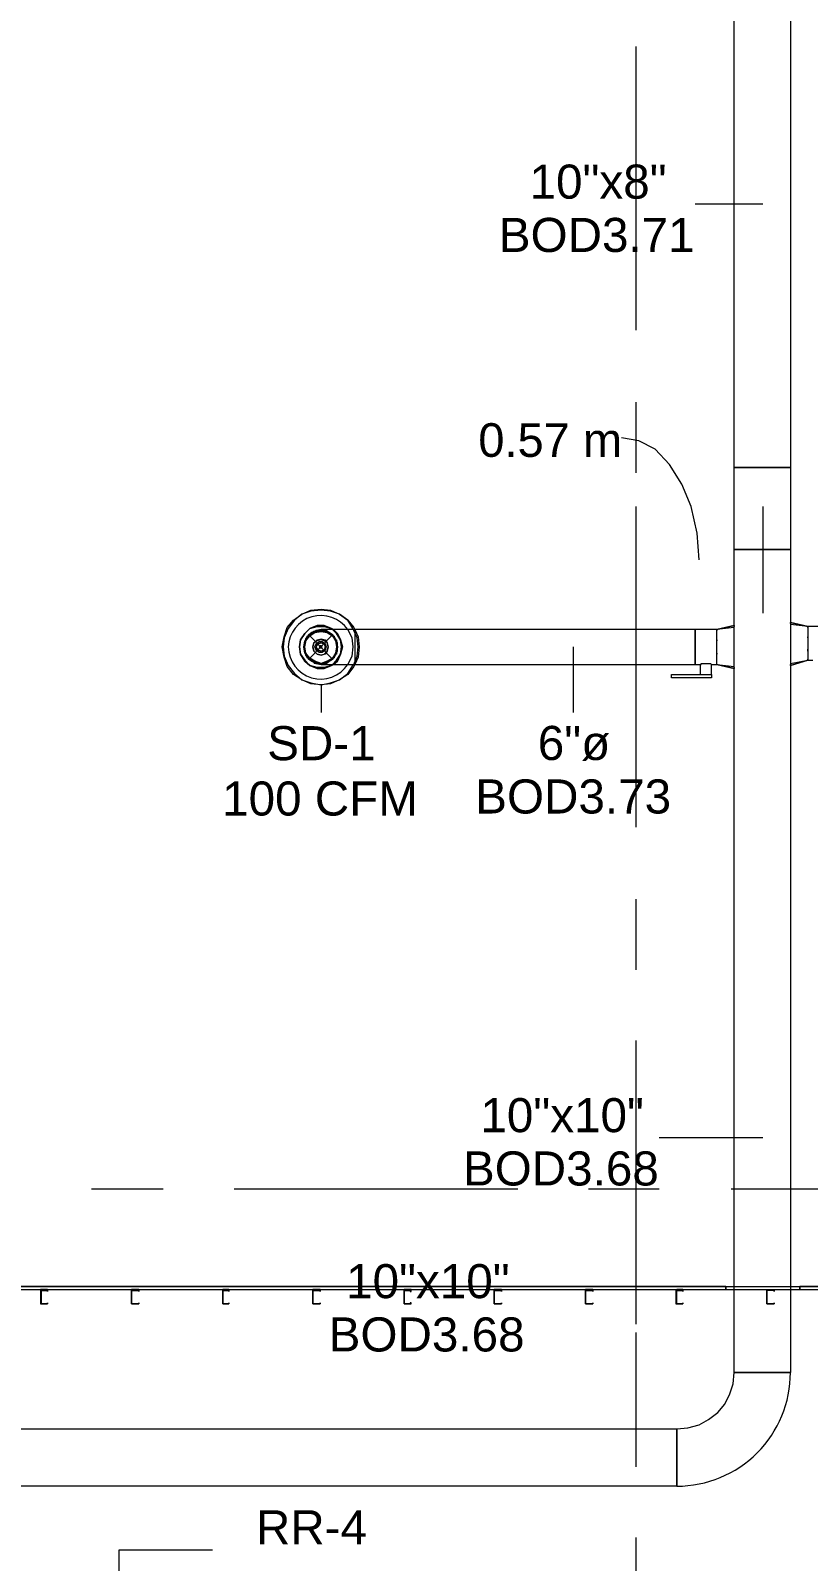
# Model space of a CAD drawing. Header units: metres. Extents: x 98 to 337, y -7 to 53.
# Drawn here: x 151.21 to 154.69, y 24.19 to 31.03 of the extents above; entities that cross this region are included whole.
import ezdxf

# ---------------------------------------------------------------- set-up
doc = ezdxf.new("R2010")
doc.units = ezdxf.units.M
doc.layers.add('HVAC - Ductos', color=5, linetype='Continuous', lineweight=0)
doc.layers.add('PDF_Text', color=7, linetype='Continuous', lineweight=0)
doc.layers.add('PDF_Geometry', color=7, linetype='Continuous', lineweight=0, true_color=0xaaaaaa)
doc.styles.add('PDF Helvetica', font='')
doc.styles.get('PDF Helvetica').set_extended_font_data('Helvetica')

msp = doc.modelspace()

# ---------------------------------------------------------------- linework, layer by layer
at = {"layer": 'HVAC - Ductos', "lineweight": 0}
for points in [[(154.3572, 29.0755), (154.3572, 33.3044), (154.6092, 33.3044), (154.6092, 29.0755)], [(154.6092, 29.0755), (154.6092, 28.709), (154.3572, 28.709), (154.3572, 29.0755)], [(154.3572, 25.0299), (154.3572, 28.709), (154.6092, 28.709), (154.6092, 25.0299)], [(152.5658, 28.3516), (152.5566, 28.3562), (152.5246, 28.37), (152.4924, 28.37), (152.4604, 28.3562), (152.4375, 28.3333), (152.4192, 28.3059), (152.4146, 28.2738), (152.4192, 28.2417), (152.4375, 28.2096), (152.4604, 28.1913), (152.4924, 28.1776), (152.5246, 28.1776), (152.5566, 28.1913), (152.5658, 28.1958), (152.5566, 28.1913), (152.5246, 28.1776), (152.4924, 28.1776), (152.4604, 28.1913), (152.4375, 28.2096), (152.4192, 28.2417), (152.4146, 28.2738), (152.4192, 28.3059), (152.4375, 28.3333), (152.4604, 28.3562), (152.4924, 28.3654), (152.5246, 28.3654), (152.5566, 28.3562), (152.5612, 28.3516), (152.5566, 28.3562), (152.5246, 28.3654), (152.4924, 28.3654), (152.4604, 28.3562), (152.4375, 28.3333), (152.4192, 28.3059), (152.4146, 28.2738), (152.4192, 28.2417), (152.4375, 28.2142), (152.4604, 28.1913), (152.4924, 28.1821), (152.5246, 28.1821), (152.5566, 28.1913), (152.5612, 28.1958), (152.5566, 28.1913), (152.5246, 28.1821), (152.4924, 28.1821), (152.4604, 28.1913), (152.4375, 28.2142), (152.4192, 28.2417), (152.4146, 28.2738), (152.4192, 28.3059), (152.4375, 28.3333), (152.4604, 28.3562), (152.4924, 28.37), (152.5246, 28.37), (152.5566, 28.3562)], [(152.5704, 28.3196), (152.5337, 28.3471), (152.4879, 28.3471), (152.4466, 28.3196), (152.4329, 28.2738), (152.4466, 28.228), (152.4879, 28.2004), (152.5337, 28.2004), (152.5704, 28.228), (152.5841, 28.2738)], [(152.4421, 28.3013), (152.4604, 28.3242), (152.4833, 28.3379), (152.5108, 28.3425), (152.5383, 28.3379), (152.5612, 28.3242), (152.575, 28.3013), (152.5795, 28.2738), (152.575, 28.2462), (152.5612, 28.2234), (152.5383, 28.2096), (152.5108, 28.2004), (152.4833, 28.2096), (152.4604, 28.2234), (152.4421, 28.2462), (152.4375, 28.2738)], [(152.6024, 28.2738), (152.5978, 28.3059), (152.5795, 28.3333), (152.5612, 28.3516), (152.5795, 28.3333), (152.5978, 28.3059), (152.6024, 28.2738), (152.5978, 28.2417)], [(152.5841, 28.3333), (152.5978, 28.3059), (152.607, 28.2738), (152.5978, 28.2417), (152.5841, 28.2096), (152.5658, 28.1958), (152.5841, 28.2096), (152.5978, 28.2417), (152.607, 28.2738), (152.5978, 28.3059), (152.5841, 28.3333), (152.5658, 28.3516)], [(154.1831, 28.3516), (154.1831, 28.3471), (154.1831, 28.3379), (154.1831, 28.3287), (154.1831, 28.3105), (154.1831, 28.2921), (154.1831, 28.2738), (154.1831, 28.2554), (154.1831, 28.2371), (154.1831, 28.2188), (154.1831, 28.2096), (154.1831, 28.2004), (154.1831, 28.1958), (154.1831, 28.2004), (154.1831, 28.2096), (154.1831, 28.2188), (154.1831, 28.2371), (154.1831, 28.2554), (154.1831, 28.2738), (154.1831, 28.2921), (154.1831, 28.3105), (154.1831, 28.3287), (154.1831, 28.3379), (154.1831, 28.3471), (154.1831, 28.3516), (152.662, 28.3516), (152.662, 28.3471), (152.662, 28.3379), (152.662, 28.3287), (152.662, 28.3105), (152.662, 28.2921), (152.662, 28.2738), (152.662, 28.2554), (152.662, 28.2371), (152.662, 28.2188), (152.662, 28.2096), (152.662, 28.2004), (152.662, 28.1958), (154.1831, 28.1958), (154.206, 28.1958), (154.206, 28.15), (154.2106, 28.15), (154.2152, 28.15), (154.2198, 28.15), (154.2244, 28.15), (154.2335, 28.15), (154.2381, 28.15), (154.2426, 28.15), (154.2518, 28.15), (154.2564, 28.15), (154.2564, 28.1363), (154.0777, 28.1363), (154.0777, 28.15), (154.2564, 28.15), (154.2564, 28.1958), (154.2793, 28.1958), (154.2793, 28.2004), (154.2793, 28.205), (154.2793, 28.2096), (154.2793, 28.2188), (154.2793, 28.2371), (154.2793, 28.2554), (154.2793, 28.2738), (154.2793, 28.2921), (154.2793, 28.3105), (154.2793, 28.3287), (154.2793, 28.3379), (154.2793, 28.3471), (154.2793, 28.3516)], [(152.4375, 28.2462), (152.4329, 28.2738)], [(152.4787, 28.2921), (152.4741, 28.2738), (152.4787, 28.2921), (152.4924, 28.3059), (152.5108, 28.3105), (152.5291, 28.3059), (152.5383, 28.2921), (152.5428, 28.2738), (152.5383, 28.2921), (152.5246, 28.3013), (152.5108, 28.3059), (152.4924, 28.3013)], [(152.5383, 28.2554), (152.5428, 28.2738), (152.5383, 28.2554), (152.5291, 28.2417), (152.5108, 28.2371), (152.4924, 28.2417), (152.4787, 28.2554), (152.4741, 28.2738), (152.4787, 28.2554), (152.4924, 28.2417), (152.5108, 28.2371), (152.5246, 28.2417)], [(152.4879, 28.2875), (152.4833, 28.2738), (152.4879, 28.2875), (152.5016, 28.2967), (152.5154, 28.2967), (152.5291, 28.2875), (152.5337, 28.2738), (152.5291, 28.2875), (152.5154, 28.2967), (152.5016, 28.2967)], [(152.5291, 28.26), (152.5337, 28.2738), (152.5291, 28.26), (152.5154, 28.2508), (152.5016, 28.2508), (152.4879, 28.26), (152.4833, 28.2738), (152.4879, 28.26), (152.5016, 28.2508), (152.5154, 28.2508)], [(152.497, 28.2875), (152.5108, 28.2921), (152.5246, 28.2875), (152.5291, 28.2738), (152.5246, 28.26), (152.5108, 28.2554), (152.497, 28.26), (152.4879, 28.2738)], [(152.5062, 28.2692), (152.5108, 28.2692), (152.5154, 28.2738), (152.5108, 28.2692), (152.5062, 28.2692), (152.5016, 28.2738), (152.5062, 28.2783), (152.5108, 28.2783), (152.5154, 28.2738), (152.5108, 28.2783), (152.5062, 28.2783), (152.5062, 28.2738)], [(152.5612, 28.2188), (152.5795, 28.2462), (152.5841, 28.2738), (152.5795, 28.2462), (152.5612, 28.2188), (152.5383, 28.205)], [(154.6871, 28.315), (154.6871, 28.3196)], [(152.4421, 28.2417), (152.4375, 28.2462), (152.4558, 28.2188), (152.4787, 28.205), (152.4558, 28.2234)], [(152.5795, 28.2142), (152.5978, 28.2417), (152.5795, 28.2142), (152.5612, 28.1958)], [(154.6871, 28.2554), (154.6871, 28.26), (154.6871, 28.2646), (154.6871, 28.26)], [(154.3572, 28.1776), (154.3572, 28.1821)], [(154.1006, 24.5213), (148.7996, 24.5213), (148.7996, 24.7779), (154.1006, 24.7779)]]:
    msp.add_lwpolyline(points, close=True, dxfattribs=at)
for points in [[(152.5108, 28.1958), (152.5154, 28.1958), (152.5337, 28.1958), (152.5612, 28.1958), (152.6024, 28.1958), (152.6436, 28.1958), (152.662, 28.1958), (152.6574, 28.1867), (152.6299, 28.15), (152.5932, 28.1272), (152.552, 28.1088), (152.5108, 28.1042), (152.4649, 28.1088), (152.4238, 28.1272), (152.3871, 28.15), (152.3596, 28.1867), (152.3459, 28.228), (152.3367, 28.2738), (152.3459, 28.3196), (152.3596, 28.3608), (152.3871, 28.3929), (152.4238, 28.4203), (152.4649, 28.4387), (152.5108, 28.4433), (152.552, 28.4387), (152.5932, 28.4203), (152.6299, 28.3929), (152.6574, 28.3608), (152.662, 28.3516), (152.6162, 28.3516), (152.5795, 28.3516), (152.5474, 28.3516), (152.52, 28.3516), (152.5108, 28.3516)], [(152.6574, 28.3471), (152.6528, 28.3562), (152.6299, 28.3929), (152.5932, 28.4203), (152.552, 28.4341), (152.5108, 28.4387), (152.4649, 28.4341), (152.4238, 28.4203), (152.3917, 28.3929), (152.3641, 28.3562), (152.3459, 28.315), (152.3413, 28.2738), (152.3459, 28.2325), (152.3641, 28.1913), (152.3917, 28.1546), (152.4238, 28.1272), (152.4649, 28.1134), (152.5108, 28.1042), (152.552, 28.1134), (152.5932, 28.1272), (152.6299, 28.1546), (152.6528, 28.1913), (152.6574, 28.1958)], [(152.5795, 28.3059), (152.5795, 28.3013), (152.5841, 28.2738), (152.5841, 28.2921), (152.575, 28.3105), (152.5612, 28.3287), (152.5474, 28.3379), (152.5291, 28.3471), (152.5154, 28.3471), (152.5108, 28.3516), (152.4879, 28.3471), (152.4695, 28.3379), (152.4558, 28.3287), (152.4421, 28.3105), (152.4375, 28.2921), (152.4329, 28.2738), (152.4375, 28.2554), (152.4421, 28.2371), (152.4558, 28.2188), (152.4695, 28.2096), (152.4879, 28.2004), (152.5108, 28.1958), (152.5154, 28.2004), (152.5291, 28.2004), (152.5474, 28.2096), (152.5612, 28.2188), (152.575, 28.2371), (152.5841, 28.2554), (152.5841, 28.2738), (152.5795, 28.2554), (152.575, 28.2371), (152.5612, 28.2234), (152.5474, 28.2096), (152.5291, 28.2004), (152.5108, 28.2004), (152.4924, 28.2004), (152.4741, 28.2096), (152.4558, 28.2234), (152.4466, 28.2371), (152.4375, 28.2554), (152.4375, 28.2738), (152.4375, 28.2921), (152.4466, 28.3105), (152.4558, 28.3242), (152.4741, 28.3379), (152.4924, 28.3425), (152.5108, 28.3471), (152.5291, 28.3425), (152.5474, 28.3379), (152.5612, 28.3242), (152.575, 28.3105), (152.5795, 28.2921), (152.5841, 28.2738), (152.5795, 28.3013), (152.5612, 28.3287), (152.5383, 28.3425), (152.5108, 28.3516), (152.4787, 28.3425), (152.4558, 28.3287), (152.4375, 28.3013), (152.4329, 28.2738), (152.4375, 28.3013), (152.4421, 28.3059), (152.4558, 28.3242), (152.4787, 28.3379)], [(152.4421, 28.2417), (152.4375, 28.2462), (152.4375, 28.2554), (152.4329, 28.2738), (152.4375, 28.2921), (152.4375, 28.3013), (152.4421, 28.3059), (152.4421, 28.3105), (152.4558, 28.3287), (152.4695, 28.3379), (152.4787, 28.3425), (152.4833, 28.3425), (152.4879, 28.3471), (152.5108, 28.3516), (152.5154, 28.3471)], [(152.4421, 28.3059), (152.4558, 28.3287), (152.4787, 28.3425), (152.4833, 28.3425), (152.5108, 28.3471), (152.5337, 28.3425), (152.5383, 28.3425), (152.5428, 28.3425)], [(152.4787, 28.3425), (152.4833, 28.3425)], [(152.4833, 28.3425), (152.5108, 28.3516), (152.5383, 28.3425), (152.5612, 28.3287), (152.5795, 28.3013)], [(152.5383, 28.3379), (152.5612, 28.3242), (152.575, 28.3059)], [(152.6299, 28.3516), (152.6482, 28.315), (152.6528, 28.2738), (152.6482, 28.2325), (152.6299, 28.1958)], [(152.6574, 28.1958), (152.6712, 28.2325), (152.6757, 28.2738), (152.6712, 28.315), (152.6574, 28.3471)], [(152.662, 28.3516), (152.6757, 28.3196), (152.6803, 28.2738), (152.6757, 28.228), (152.662, 28.1958)], [(152.662, 28.3516), (152.662, 28.3471), (152.662, 28.3379), (152.662, 28.3287), (152.662, 28.3105), (152.662, 28.2921), (152.662, 28.2738), (152.662, 28.2554), (152.662, 28.2371), (152.662, 28.2188), (152.662, 28.2096), (152.662, 28.2004), (152.662, 28.1958)], [(154.3572, 28.3471), (154.3572, 28.3562), (154.3572, 28.3608), (154.2793, 28.3516), (154.3572, 28.37), (154.3572, 28.3654), (154.3572, 28.37), (154.2793, 28.3516), (154.2793, 28.3471)], [(154.2793, 28.3379), (154.2793, 28.3425)], [(154.3572, 28.2921), (154.3572, 28.3059), (154.3572, 28.315), (154.3572, 28.3196), (154.3572, 28.3287), (154.3572, 28.3425)], [(154.6092, 28.3791), (154.6092, 28.3837), (154.6092, 28.3791), (154.6092, 28.3745), (154.6092, 28.3608), (154.6092, 28.3425), (154.6092, 28.3379), (154.6092, 28.3333), (154.6092, 28.3242), (154.6092, 28.3105), (154.6092, 28.3059), (154.6092, 28.3013), (154.6092, 28.2783), (154.6092, 28.2738), (154.6092, 28.2692), (154.6092, 28.2554), (154.6092, 28.2462), (154.6092, 28.2417)], [(154.6092, 28.3837), (154.6871, 28.3654), (154.6092, 28.3837)], [(154.7833, 28.3654), (154.6871, 28.3654), (154.6092, 28.3745)], [(154.6871, 28.3608), (154.6871, 28.3654), (154.6871, 28.3608), (154.6871, 28.3562), (154.6871, 28.3425), (154.6871, 28.3287), (154.6871, 28.3105), (154.6871, 28.2875), (154.6871, 28.2692), (154.6871, 28.2508), (154.6871, 28.2325), (154.6871, 28.2234), (154.6871, 28.2188), (154.6871, 28.2142), (154.71, 28.2142)], [(154.6871, 28.3562), (154.6871, 28.3425), (154.6871, 28.3379)], [(152.4375, 28.3013), (152.4421, 28.3059)], [(152.4421, 28.2462), (152.4375, 28.2738), (152.4421, 28.2967)], [(152.4558, 28.3287), (152.5612, 28.2188)], [(152.5612, 28.3287), (152.4558, 28.2188)], [(152.5795, 28.2967), (152.5841, 28.2738), (152.5795, 28.2462), (152.5795, 28.2417)], [(154.2793, 28.3242), (154.2793, 28.3287)], [(154.2793, 28.2967), (154.2793, 28.3013), (154.2793, 28.3059), (154.2793, 28.3013)], [(154.2793, 28.2692), (154.2793, 28.2738), (154.2793, 28.2783)], [(154.3572, 28.26), (154.3572, 28.2829), (154.3572, 28.2875)], [(154.6871, 28.2921), (154.6871, 28.2875)], [(152.4787, 28.205), (152.4833, 28.2004), (152.4787, 28.205), (152.4695, 28.2096), (152.4558, 28.2188), (152.4421, 28.2371), (152.4421, 28.2417), (152.4375, 28.2462)], [(152.5337, 28.205), (152.5108, 28.2004), (152.4833, 28.205), (152.4787, 28.205), (152.4558, 28.2188), (152.4421, 28.2417)], [(152.4787, 28.205), (152.5108, 28.1958)], [(152.575, 28.2417), (152.5612, 28.2234), (152.5383, 28.205), (152.5108, 28.1958), (152.4833, 28.2004)], [(152.4833, 28.205), (152.4879, 28.2004), (152.5108, 28.1958), (152.5154, 28.2004)], [(152.5108, 28.1958), (152.5383, 28.205)], [(152.5428, 28.205), (152.5383, 28.205), (152.5337, 28.2004)], [(154.206, 28.1958), (154.2106, 28.1958), (154.2106, 28.2004), (154.2198, 28.2004), (154.2289, 28.2004), (154.2381, 28.2004), (154.2426, 28.2004), (154.2518, 28.2004), (154.2564, 28.1958)], [(154.2793, 28.2462), (154.2793, 28.2417), (154.2793, 28.2462), (154.2793, 28.2508)], [(154.2793, 28.1958), (154.3572, 28.1867), (154.3572, 28.1913), (154.3572, 28.2004), (154.3572, 28.2188), (154.3572, 28.2234)], [(154.2793, 28.2188), (154.2793, 28.2234)], [(154.2793, 28.2004), (154.2793, 28.205)], [(154.3572, 28.228), (154.3572, 28.2325), (154.3572, 28.2417), (154.3572, 28.2508)], [(154.6092, 28.2371), (154.6092, 28.2325), (154.6092, 28.2188)], [(154.6092, 28.2004), (154.6871, 28.2142), (154.6871, 28.2188)], [(154.6092, 28.2142), (154.6092, 28.205), (154.6092, 28.2004), (154.6092, 28.1958), (154.6092, 28.1913), (154.6871, 28.2142), (154.6092, 28.1913), (154.6092, 28.1958)], [(154.6871, 28.2371), (154.6871, 28.2325)], [(154.3572, 28.1776), (154.2793, 28.1958), (154.3572, 28.1776)], [(154.1006, 24.7779), (154.151, 24.7825), (154.2014, 24.7962), (154.2426, 24.8192), (154.2839, 24.8512), (154.316, 24.8879), (154.3389, 24.9337), (154.3526, 24.9795), (154.3572, 25.0299)], [(154.3572, 25.0299), (154.6092, 25.0299)], [(154.1006, 24.5213), (154.1006, 24.7779)]]:
    msp.add_lwpolyline(points, dxfattribs=at)
msp.add_lwpolyline([(152.6299, 28.3516, 0.721238), (152.3641, 28.2738, 0.742881), (152.6299, 28.1958)], format="xyb", dxfattribs=at)
msp.add_arc((154.1007, 25.0299), 0.5085, 269.99519, 0.00481, dxfattribs=at)
at = {"layer": 'PDF_Geometry', "lineweight": 0}
for points in [[(153.9174, 30.9586), (153.9174, 29.6895)], [(154.4855, 30.253), (154.1831, 30.253)], [(153.9174, 29.3688), (153.9174, 29.0527)], [(154.2014, 28.6632), (154.1923, 28.7823), (154.1648, 28.9014), (154.1235, 29.0023), (154.0686, 29.0893), (154.0044, 29.158), (153.9311, 29.1947), (153.8532, 29.2084)], [(153.9174, 28.9014), (153.9174, 28.6632), (153.9174, 28.4249)], [(154.4855, 28.9014), (154.4855, 28.6632), (154.4855, 28.4249)], [(153.9174, 28.7365), (153.9174, 27.4674)], [(153.9174, 27.1466), (153.9174, 26.8305)], [(153.9174, 26.5144), (153.9174, 25.2453)], [(151.8052, 25.85), (151.4845, 25.85)], [(153.3905, 25.85), (152.1213, 25.85)], [(154.0227, 25.85), (153.7066, 25.85)], [(155.6126, 25.85), (154.3435, 25.85)], [(145.148, 25.4148), (145.7207, 25.4148), (146.101, 25.4148), (154.3206, 25.4148), (154.3206, 25.401), (154.6504, 25.401), (154.6504, 25.4148)], [(154.3206, 25.4148), (154.6504, 25.4148), (156.9321, 25.4148), (157.3124, 25.4148), (157.3124, 25.401), (156.9321, 25.401), (156.9321, 25.4148)], [(153.9174, 24.9245), (153.9174, 24.6084)], [(153.9174, 24.2923), (153.9174, 23.0231)]]:
    msp.add_lwpolyline(points, dxfattribs=at)
at = {"layer": 'PDF_Geometry', "color": 7, "lineweight": 0}
for points in [[(153.6379, 28.2738), (153.6379, 27.9805)], [(152.5108, 28.1042), (152.5108, 27.9805)], [(154.4855, 26.0791), (154.0227, 26.0791)], [(153.9174, 25.2086), (153.9174, 24.9704), (153.9174, 24.7321)], [(151.6082, 23.8983), (151.6082, 24.2373), (152.0251, 24.2373)]]:
    msp.add_lwpolyline(points, dxfattribs=at)
at = {"layer": 'PDF_Geometry', "lineweight": 0}
for points in [[(154.3206, 25.4148), (146.101, 25.4148), (146.101, 25.401), (154.3206, 25.401)], [(151.2875, 25.401), (151.26, 25.401), (151.2554, 25.401), (151.2554, 25.3964), (151.2554, 25.3369), (151.26, 25.3369), (151.2875, 25.3369), (151.2875, 25.3414), (151.2875, 25.3369), (151.26, 25.3369), (151.26, 25.3964), (151.2875, 25.3964), (151.2875, 25.3919)], [(151.6953, 25.401), (151.6632, 25.401), (151.6632, 25.3964), (151.6632, 25.3369), (151.6953, 25.3369), (151.6953, 25.3414), (151.6953, 25.3369), (151.6632, 25.3369), (151.6632, 25.3964), (151.6953, 25.3964), (151.6953, 25.3919)], [(152.0984, 25.401), (152.071, 25.401), (152.071, 25.3964), (152.071, 25.3369), (152.0984, 25.3369), (152.0984, 25.3414), (152.0984, 25.3369), (152.071, 25.3369), (152.071, 25.3964), (152.0984, 25.3964), (152.0984, 25.3919)], [(152.5062, 25.401), (152.4787, 25.401), (152.4741, 25.401), (152.4741, 25.3964), (152.4741, 25.3369), (152.4787, 25.3369), (152.5062, 25.3369), (152.5062, 25.3414), (152.5062, 25.3369), (152.4787, 25.3369), (152.4741, 25.3369), (152.4741, 25.3964), (152.4787, 25.3964), (152.5062, 25.3964), (152.5062, 25.3919)], [(152.9139, 25.401), (152.8819, 25.401), (152.8819, 25.3964), (152.8819, 25.3369), (152.9139, 25.3369), (152.9139, 25.3414), (152.9094, 25.3414), (152.9094, 25.3369), (152.8819, 25.3369), (152.8819, 25.3964), (152.9094, 25.3964), (152.9094, 25.3919), (152.9139, 25.3919)], [(153.3172, 25.401), (153.2896, 25.401), (153.2851, 25.401), (153.2851, 25.3964), (153.2851, 25.3369), (153.2896, 25.3369), (153.3172, 25.3369), (153.3172, 25.3414), (153.3172, 25.3369), (153.2896, 25.3369), (153.2851, 25.3369), (153.2851, 25.3964), (153.2896, 25.3964), (153.3172, 25.3964), (153.3172, 25.3919)], [(153.725, 25.401), (153.6928, 25.401), (153.6928, 25.3964), (153.6928, 25.3369), (153.725, 25.3369), (153.725, 25.3414), (153.725, 25.3369), (153.6928, 25.3369), (153.6928, 25.3964), (153.725, 25.3964), (153.725, 25.3919)], [(154.1281, 25.401), (154.1006, 25.401), (154.0961, 25.3964), (154.0961, 25.3369), (154.1006, 25.3369), (154.1281, 25.3369), (154.1281, 25.3414), (154.1281, 25.3369), (154.1006, 25.3369), (154.1006, 25.3964), (154.1281, 25.3964), (154.1281, 25.3919)], [(154.5359, 25.3919), (154.5359, 25.3964), (154.5039, 25.3964), (154.5039, 25.3369), (154.5359, 25.3369), (154.5359, 25.3414), (154.5359, 25.3369), (154.5039, 25.3369), (154.5039, 25.3964), (154.5039, 25.401), (154.5359, 25.401)], [(156.9321, 25.4148), (154.6504, 25.4148), (154.6504, 25.401), (156.9321, 25.401)]]:
    msp.add_lwpolyline(points, close=True, dxfattribs=at)

# ---------------------------------------------------------------- texts
at = {"layer": 'PDF_Text', "lineweight": 0, "attachment_point": 4, "style": 'PDF Helvetica'}
for s, insert, char_height in [('10"x8"', (153.4427, 30.3533), 0.15242), ('BOD3.71', (153.3052, 30.115), 0.15242), ('0.57 m', (153.2136, 29.1979), 0.15053), ('SD-1', (152.2697, 27.8424), 0.15242), ('6"ø', (153.4794, 27.8424), 0.15242), ('100 CFM', (152.0681, 27.595), 0.15242), ('BOD3.73', (153.1999, 27.6042), 0.15242), ('10"x10"', (153.2228, 26.1792), 0.15242), ('BOD3.68', (153.1449, 25.9409), 0.15242), ('10"x10"', (152.6225, 25.4369), 0.15242), ('BOD3.68', (152.5446, 25.1987), 0.15242), ('RR-4', (152.2193, 24.3373), 0.15242)]:
    msp.add_mtext(s, dxfattribs=dict(at, insert=insert, char_height=char_height))

doc.saveas('drawing.dxf')
